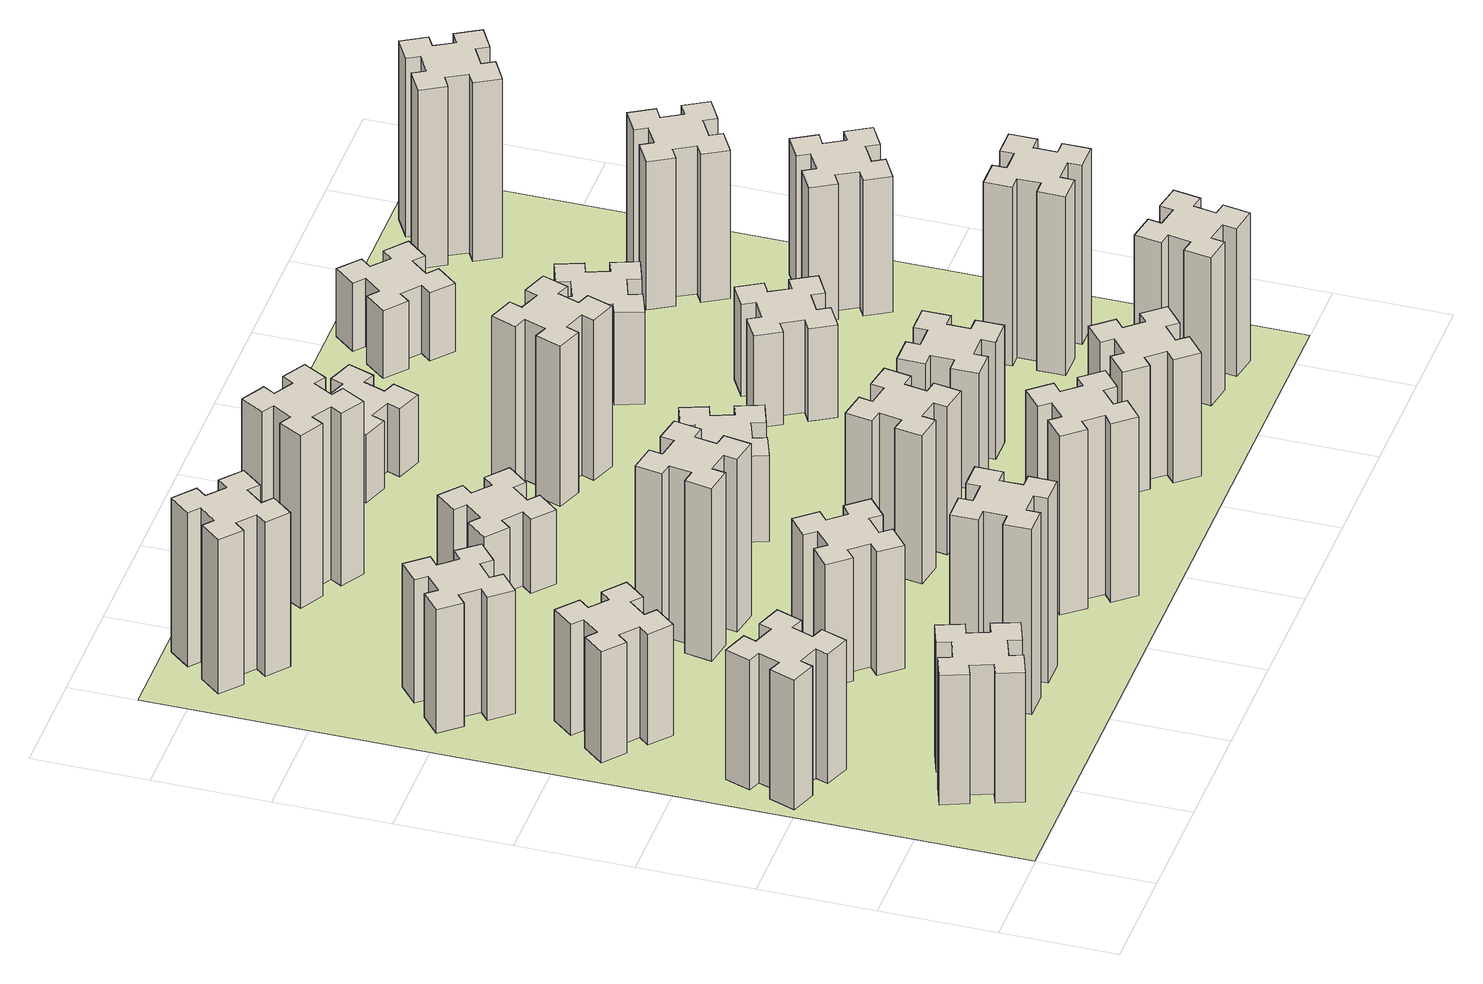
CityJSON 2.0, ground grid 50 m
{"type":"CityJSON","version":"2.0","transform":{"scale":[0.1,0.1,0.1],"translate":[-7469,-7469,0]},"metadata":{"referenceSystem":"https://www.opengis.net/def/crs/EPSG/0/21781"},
"CityObjects":{
"building1":{"type":"Building","attributes":{"class":"1000","function":"1000","usage":"1000","yearOfConstruction":2016,"roofType":"1000","measuredHeight":63,"storeysAboveGround":30,"storeysBelowGround":0},"geometry":[{"type":"Solid","lod":"1","boundaries":[[[[0,1,2,3,4,5,6,7,8,9,10,11,12,13,14,15,16,17,18,19]],[[17,16,20,21]],[[16,15,22,20]],[[15,14,23,22]],[[14,13,24,23]],[[13,12,25,24]],[[12,11,26,25]],[[11,10,27,26]],[[10,9,28,27]],[[9,8,29,28]],[[8,7,30,29]],[[7,6,31,30]],[[6,5,32,31]],[[5,4,33,32]],[[4,3,34,33]],[[3,2,35,34]],[[2,1,36,35]],[[1,0,37,36]],[[0,19,38,37]],[[19,18,39,38]],[[18,17,21,39]],[[24,25,26,27,28,29,30,31,32,33,34,35,36,37,38,39,21,20,22,23]]]]}]},
"building2":{"type":"Building","attributes":{"class":"1000","function":"1000","usage":"1000","yearOfConstruction":2016,"roofType":"1000","measuredHeight":63,"storeysAboveGround":30,"storeysBelowGround":0},"geometry":[{"type":"Solid","lod":"1","boundaries":[[[[40,41,42,43,44,45,46,47,48,49,50,51,52,53,54,55,56,57,58,59]],[[57,56,60,61]],[[56,55,62,60]],[[55,54,63,62]],[[54,53,64,63]],[[53,52,65,64]],[[52,51,66,65]],[[51,50,67,66]],[[50,49,68,67]],[[49,48,69,68]],[[48,47,70,69]],[[47,46,71,70]],[[46,45,72,71]],[[45,44,73,72]],[[44,43,74,73]],[[43,42,75,74]],[[42,41,76,75]],[[41,40,77,76]],[[40,59,78,77]],[[59,58,79,78]],[[58,57,61,79]],[[64,65,66,67,68,69,70,71,72,73,74,75,76,77,78,79,61,60,62,63]]]]}]},
"building3":{"type":"Building","attributes":{"class":"1000","function":"1000","usage":"1000","yearOfConstruction":2016,"roofType":"1000","measuredHeight":54,"storeysAboveGround":30,"storeysBelowGround":0},"geometry":[{"type":"Solid","lod":"1","boundaries":[[[[80,81,82,83,84,85,86,87,88,89,90,91,92,93,94,95,96,97,98,99]],[[97,96,100,101]],[[96,95,102,100]],[[95,94,103,102]],[[94,93,104,103]],[[93,92,105,104]],[[92,91,106,105]],[[91,90,107,106]],[[90,89,108,107]],[[89,88,109,108]],[[88,87,110,109]],[[87,86,111,110]],[[86,85,112,111]],[[85,84,113,112]],[[84,83,114,113]],[[83,82,115,114]],[[82,81,116,115]],[[81,80,117,116]],[[80,99,118,117]],[[99,98,119,118]],[[98,97,101,119]],[[104,105,106,107,108,109,110,111,112,113,114,115,116,117,118,119,101,100,102,103]]]]}]},
"building4":{"type":"Building","attributes":{"class":"1000","function":"1000","usage":"1000","yearOfConstruction":2016,"roofType":"1000","measuredHeight":60,"storeysAboveGround":30,"storeysBelowGround":0},"geometry":[{"type":"Solid","lod":"1","boundaries":[[[[120,121,122,123,124,125,126,127,128,129,130,131,132,133,134,135,136,137,138,139]],[[137,136,140,141]],[[136,135,142,140]],[[135,134,143,142]],[[134,133,144,143]],[[133,132,145,144]],[[132,131,146,145]],[[131,130,147,146]],[[130,129,148,147]],[[129,128,149,148]],[[128,127,150,149]],[[127,126,151,150]],[[126,125,152,151]],[[125,124,153,152]],[[124,123,154,153]],[[123,122,155,154]],[[122,121,156,155]],[[121,120,157,156]],[[120,139,158,157]],[[139,138,159,158]],[[138,137,141,159]],[[144,145,146,147,148,149,150,151,152,153,154,155,156,157,158,159,141,140,142,143]]]]}]},
"building5":{"type":"Building","attributes":{"class":"1000","function":"1000","usage":"1000","yearOfConstruction":2016,"roofType":"1000","measuredHeight":90,"storeysAboveGround":30,"storeysBelowGround":0},"geometry":[{"type":"Solid","lod":"1","boundaries":[[[[160,161,162,163,164,165,166,167,168,169,170,171,172,173,174,175,176,177,178,179]],[[177,176,180,181]],[[176,175,182,180]],[[175,174,183,182]],[[174,173,184,183]],[[173,172,185,184]],[[172,171,186,185]],[[171,170,187,186]],[[170,169,188,187]],[[169,168,189,188]],[[168,167,190,189]],[[167,166,191,190]],[[166,165,192,191]],[[165,164,193,192]],[[164,163,194,193]],[[163,162,195,194]],[[162,161,196,195]],[[161,160,197,196]],[[160,179,198,197]],[[179,178,199,198]],[[178,177,181,199]],[[184,185,186,187,188,189,190,191,192,193,194,195,196,197,198,199,181,180,182,183]]]]}]},
"building6":{"type":"Building","attributes":{"class":"1000","function":"1000","usage":"1000","yearOfConstruction":2016,"roofType":"1000","measuredHeight":75,"storeysAboveGround":30,"storeysBelowGround":0},"geometry":[{"type":"Solid","lod":"1","boundaries":[[[[200,201,202,203,204,205,206,207,208,209,210,211,212,213,214,215,216,217,218,219]],[[217,216,220,221]],[[216,215,222,220]],[[215,214,223,222]],[[214,213,224,223]],[[213,212,225,224]],[[212,211,226,225]],[[211,210,227,226]],[[210,209,228,227]],[[209,208,229,228]],[[208,207,230,229]],[[207,206,231,230]],[[206,205,232,231]],[[205,204,233,232]],[[204,203,234,233]],[[203,202,235,234]],[[202,201,236,235]],[[201,200,237,236]],[[200,219,238,237]],[[219,218,239,238]],[[218,217,221,239]],[[224,225,226,227,228,229,230,231,232,233,234,235,236,237,238,239,221,220,222,223]]]]}]},
"building7":{"type":"Building","attributes":{"class":"1000","function":"1000","usage":"1000","yearOfConstruction":2016,"roofType":"1000","measuredHeight":60,"storeysAboveGround":30,"storeysBelowGround":0},"geometry":[{"type":"Solid","lod":"1","boundaries":[[[[240,241,242,243,244,245,246,247,248,249,250,251,252,253,254,255,256,257,258,259]],[[257,256,260,261]],[[256,255,262,260]],[[255,254,263,262]],[[254,253,264,263]],[[253,252,265,264]],[[252,251,266,265]],[[251,250,267,266]],[[250,249,268,267]],[[249,248,269,268]],[[248,247,270,269]],[[247,246,271,270]],[[246,245,272,271]],[[245,244,273,272]],[[244,243,274,273]],[[243,242,275,274]],[[242,241,276,275]],[[241,240,277,276]],[[240,259,278,277]],[[259,258,279,278]],[[258,257,261,279]],[[264,265,266,267,268,269,270,271,272,273,274,275,276,277,278,279,261,260,262,263]]]]}]},
"building8":{"type":"Building","attributes":{"class":"1000","function":"1000","usage":"1000","yearOfConstruction":2016,"roofType":"1000","measuredHeight":84,"storeysAboveGround":30,"storeysBelowGround":0},"geometry":[{"type":"Solid","lod":"1","boundaries":[[[[280,281,282,283,284,285,286,287,288,289,290,291,292,293,294,295,296,297,298,299]],[[297,296,300,301]],[[296,295,302,300]],[[295,294,303,302]],[[294,293,304,303]],[[293,292,305,304]],[[292,291,306,305]],[[291,290,307,306]],[[290,289,308,307]],[[289,288,309,308]],[[288,287,310,309]],[[287,286,311,310]],[[286,285,312,311]],[[285,284,313,312]],[[284,283,314,313]],[[283,282,315,314]],[[282,281,316,315]],[[281,280,317,316]],[[280,299,318,317]],[[299,298,319,318]],[[298,297,301,319]],[[304,305,306,307,308,309,310,311,312,313,314,315,316,317,318,319,301,300,302,303]]]]}]},
"building9":{"type":"Building","attributes":{"class":"1000","function":"1000","usage":"1000","yearOfConstruction":2016,"roofType":"1000","measuredHeight":87,"storeysAboveGround":30,"storeysBelowGround":0},"geometry":[{"type":"Solid","lod":"1","boundaries":[[[[320,321,322,323,324,325,326,327,328,329,330,331,332,333,334,335,336,337,338,339]],[[337,336,340,341]],[[336,335,342,340]],[[335,334,343,342]],[[334,333,344,343]],[[333,332,345,344]],[[332,331,346,345]],[[331,330,347,346]],[[330,329,348,347]],[[329,328,349,348]],[[328,327,350,349]],[[327,326,351,350]],[[326,325,352,351]],[[325,324,353,352]],[[324,323,354,353]],[[323,322,355,354]],[[322,321,356,355]],[[321,320,357,356]],[[320,339,358,357]],[[339,338,359,358]],[[338,337,341,359]],[[344,345,346,347,348,349,350,351,352,353,354,355,356,357,358,359,341,340,342,343]]]]}]},
"building10":{"type":"Building","attributes":{"class":"1000","function":"1000","usage":"1000","yearOfConstruction":2016,"roofType":"1000","measuredHeight":36,"storeysAboveGround":30,"storeysBelowGround":0},"geometry":[{"type":"Solid","lod":"1","boundaries":[[[[360,361,362,363,364,365,366,367,368,369,370,371,372,373,374,375,376,377,378,379]],[[377,376,380,381]],[[376,375,382,380]],[[375,374,383,382]],[[374,373,384,383]],[[373,372,385,384]],[[372,371,386,385]],[[371,370,387,386]],[[370,369,388,387]],[[369,368,389,388]],[[368,367,390,389]],[[367,366,391,390]],[[366,365,392,391]],[[365,364,393,392]],[[364,363,394,393]],[[363,362,395,394]],[[362,361,396,395]],[[361,360,397,396]],[[360,379,398,397]],[[379,378,399,398]],[[378,377,381,399]],[[384,385,386,387,388,389,390,391,392,393,394,395,396,397,398,399,381,380,382,383]]]]}]},
"building11":{"type":"Building","attributes":{"class":"1000","function":"1000","usage":"1000","yearOfConstruction":2016,"roofType":"1000","measuredHeight":84,"storeysAboveGround":30,"storeysBelowGround":0},"geometry":[{"type":"Solid","lod":"1","boundaries":[[[[400,401,402,403,404,405,406,407,408,409,410,411,412,413,414,415,416,417,418,419]],[[417,416,420,421]],[[416,415,422,420]],[[415,414,423,422]],[[414,413,424,423]],[[413,412,425,424]],[[412,411,426,425]],[[411,410,427,426]],[[410,409,428,427]],[[409,408,429,428]],[[408,407,430,429]],[[407,406,431,430]],[[406,405,432,431]],[[405,404,433,432]],[[404,403,434,433]],[[403,402,435,434]],[[402,401,436,435]],[[401,400,437,436]],[[400,419,438,437]],[[419,418,439,438]],[[418,417,421,439]],[[424,425,426,427,428,429,430,431,432,433,434,435,436,437,438,439,421,420,422,423]]]]}]},
"building12":{"type":"Building","attributes":{"class":"1000","function":"1000","usage":"1000","yearOfConstruction":2016,"roofType":"1000","measuredHeight":72,"storeysAboveGround":30,"storeysBelowGround":0},"geometry":[{"type":"Solid","lod":"1","boundaries":[[[[440,441,442,443,444,445,446,447,448,449,450,451,452,453,454,455,456,457,458,459]],[[457,456,460,461]],[[456,455,462,460]],[[455,454,463,462]],[[454,453,464,463]],[[453,452,465,464]],[[452,451,466,465]],[[451,450,467,466]],[[450,449,468,467]],[[449,448,469,468]],[[448,447,470,469]],[[447,446,471,470]],[[446,445,472,471]],[[445,444,473,472]],[[444,443,474,473]],[[443,442,475,474]],[[442,441,476,475]],[[441,440,477,476]],[[440,459,478,477]],[[459,458,479,478]],[[458,457,461,479]],[[464,465,466,467,468,469,470,471,472,473,474,475,476,477,478,479,461,460,462,463]]]]}]},
"building13":{"type":"Building","attributes":{"class":"1000","function":"1000","usage":"1000","yearOfConstruction":2016,"roofType":"1000","measuredHeight":42,"storeysAboveGround":30,"storeysBelowGround":0},"geometry":[{"type":"Solid","lod":"1","boundaries":[[[[480,481,482,483,484,485,486,487,488,489,490,491,492,493,494,495,496,497,498,499]],[[497,496,500,501]],[[496,495,502,500]],[[495,494,503,502]],[[494,493,504,503]],[[493,492,505,504]],[[492,491,506,505]],[[491,490,507,506]],[[490,489,508,507]],[[489,488,509,508]],[[488,487,510,509]],[[487,486,511,510]],[[486,485,512,511]],[[485,484,513,512]],[[484,483,514,513]],[[483,482,515,514]],[[482,481,516,515]],[[481,480,517,516]],[[480,499,518,517]],[[499,498,519,518]],[[498,497,501,519]],[[504,505,506,507,508,509,510,511,512,513,514,515,516,517,518,519,501,500,502,503]]]]}]},
"building14":{"type":"Building","attributes":{"class":"1000","function":"1000","usage":"1000","yearOfConstruction":2016,"roofType":"1000","measuredHeight":78,"storeysAboveGround":30,"storeysBelowGround":0},"geometry":[{"type":"Solid","lod":"1","boundaries":[[[[520,521,522,523,524,525,526,527,528,529,530,531,532,533,534,535,536,537,538,539]],[[537,536,540,541]],[[536,535,542,540]],[[535,534,543,542]],[[534,533,544,543]],[[533,532,545,544]],[[532,531,546,545]],[[531,530,547,546]],[[530,529,548,547]],[[529,528,549,548]],[[528,527,550,549]],[[527,526,551,550]],[[526,525,552,551]],[[525,524,553,552]],[[524,523,554,553]],[[523,522,555,554]],[[522,521,556,555]],[[521,520,557,556]],[[520,539,558,557]],[[539,538,559,558]],[[538,537,541,559]],[[544,545,546,547,548,549,550,551,552,553,554,555,556,557,558,559,541,540,542,543]]]]}]},
"building15":{"type":"Building","attributes":{"class":"1000","function":"1000","usage":"1000","yearOfConstruction":2016,"roofType":"1000","measuredHeight":33,"storeysAboveGround":30,"storeysBelowGround":0},"geometry":[{"type":"Solid","lod":"1","boundaries":[[[[560,561,562,563,564,565,566,567,568,569,570,571,572,573,574,575,576,577,578,579]],[[577,576,580,581]],[[576,575,582,580]],[[575,574,583,582]],[[574,573,584,583]],[[573,572,585,584]],[[572,571,586,585]],[[571,570,587,586]],[[570,569,588,587]],[[569,568,589,588]],[[568,567,590,589]],[[567,566,591,590]],[[566,565,592,591]],[[565,564,593,592]],[[564,563,594,593]],[[563,562,595,594]],[[562,561,596,595]],[[561,560,597,596]],[[560,579,598,597]],[[579,578,599,598]],[[578,577,581,599]],[[584,585,586,587,588,589,590,591,592,593,594,595,596,597,598,599,581,580,582,583]]]]}]},
"building16":{"type":"Building","attributes":{"class":"1000","function":"1000","usage":"1000","yearOfConstruction":2016,"roofType":"1000","measuredHeight":60,"storeysAboveGround":30,"storeysBelowGround":0},"geometry":[{"type":"Solid","lod":"1","boundaries":[[[[600,601,602,603,604,605,606,607,608,609,610,611,612,613,614,615,616,617,618,619]],[[617,616,620,621]],[[616,615,622,620]],[[615,614,623,622]],[[614,613,624,623]],[[613,612,625,624]],[[612,611,626,625]],[[611,610,627,626]],[[610,609,628,627]],[[609,608,629,628]],[[608,607,630,629]],[[607,606,631,630]],[[606,605,632,631]],[[605,604,633,632]],[[604,603,634,633]],[[603,602,635,634]],[[602,601,636,635]],[[601,600,637,636]],[[600,619,638,637]],[[619,618,639,638]],[[618,617,621,639]],[[624,625,626,627,628,629,630,631,632,633,634,635,636,637,638,639,621,620,622,623]]]]}]},
"building17":{"type":"Building","attributes":{"class":"1000","function":"1000","usage":"1000","yearOfConstruction":2016,"roofType":"1000","measuredHeight":57,"storeysAboveGround":30,"storeysBelowGround":0},"geometry":[{"type":"Solid","lod":"1","boundaries":[[[[640,641,642,643,644,645,646,647,648,649,650,651,652,653,654,655,656,657,658,659]],[[657,656,660,661]],[[656,655,662,660]],[[655,654,663,662]],[[654,653,664,663]],[[653,652,665,664]],[[652,651,666,665]],[[651,650,667,666]],[[650,649,668,667]],[[649,648,669,668]],[[648,647,670,669]],[[647,646,671,670]],[[646,645,672,671]],[[645,644,673,672]],[[644,643,674,673]],[[643,642,675,674]],[[642,641,676,675]],[[641,640,677,676]],[[640,659,678,677]],[[659,658,679,678]],[[658,657,661,679]],[[664,665,666,667,668,669,670,671,672,673,674,675,676,677,678,679,661,660,662,663]]]]}]},
"building18":{"type":"Building","attributes":{"class":"1000","function":"1000","usage":"1000","yearOfConstruction":2016,"roofType":"1000","measuredHeight":45,"storeysAboveGround":30,"storeysBelowGround":0},"geometry":[{"type":"Solid","lod":"1","boundaries":[[[[680,681,682,683,684,685,686,687,688,689,690,691,692,693,694,695,696,697,698,699]],[[697,696,700,701]],[[696,695,702,700]],[[695,694,703,702]],[[694,693,704,703]],[[693,692,705,704]],[[692,691,706,705]],[[691,690,707,706]],[[690,689,708,707]],[[689,688,709,708]],[[688,687,710,709]],[[687,686,711,710]],[[686,685,712,711]],[[685,684,713,712]],[[684,683,714,713]],[[683,682,715,714]],[[682,681,716,715]],[[681,680,717,716]],[[680,699,718,717]],[[699,698,719,718]],[[698,697,701,719]],[[704,705,706,707,708,709,710,711,712,713,714,715,716,717,718,719,701,700,702,703]]]]}]},
"building19":{"type":"Building","attributes":{"class":"1000","function":"1000","usage":"1000","yearOfConstruction":2016,"roofType":"1000","measuredHeight":45,"storeysAboveGround":30,"storeysBelowGround":0},"geometry":[{"type":"Solid","lod":"1","boundaries":[[[[720,721,722,723,724,725,726,727,728,729,730,731,732,733,734,735,736,737,738,739]],[[737,736,740,741]],[[736,735,742,740]],[[735,734,743,742]],[[734,733,744,743]],[[733,732,745,744]],[[732,731,746,745]],[[731,730,747,746]],[[730,729,748,747]],[[729,728,749,748]],[[728,727,750,749]],[[727,726,751,750]],[[726,725,752,751]],[[725,724,753,752]],[[724,723,754,753]],[[723,722,755,754]],[[722,721,756,755]],[[721,720,757,756]],[[720,739,758,757]],[[739,738,759,758]],[[738,737,741,759]],[[744,745,746,747,748,749,750,751,752,753,754,755,756,757,758,759,741,740,742,743]]]]}]},
"building20":{"type":"Building","attributes":{"class":"1000","function":"1000","usage":"1000","yearOfConstruction":2016,"roofType":"1000","measuredHeight":72,"storeysAboveGround":30,"storeysBelowGround":0},"geometry":[{"type":"Solid","lod":"1","boundaries":[[[[760,761,762,763,764,765,766,767,768,769,770,771,772,773,774,775,776,777,778,779]],[[777,776,780,781]],[[776,775,782,780]],[[775,774,783,782]],[[774,773,784,783]],[[773,772,785,784]],[[772,771,786,785]],[[771,770,787,786]],[[770,769,788,787]],[[769,768,789,788]],[[768,767,790,789]],[[767,766,791,790]],[[766,765,792,791]],[[765,764,793,792]],[[764,763,794,793]],[[763,762,795,794]],[[762,761,796,795]],[[761,760,797,796]],[[760,779,798,797]],[[779,778,799,798]],[[778,777,781,799]],[[784,785,786,787,788,789,790,791,792,793,794,795,796,797,798,799,781,780,782,783]]]]}]},
"building21":{"type":"Building","attributes":{"class":"1000","function":"1000","usage":"1000","yearOfConstruction":2016,"roofType":"1000","measuredHeight":33,"storeysAboveGround":30,"storeysBelowGround":0},"geometry":[{"type":"Solid","lod":"1","boundaries":[[[[800,801,802,803,804,805,806,807,808,809,810,811,812,813,814,815,816,817,818,819]],[[817,816,820,821]],[[816,815,822,820]],[[815,814,823,822]],[[814,813,824,823]],[[813,812,825,824]],[[812,811,826,825]],[[811,810,827,826]],[[810,809,828,827]],[[809,808,829,828]],[[808,807,830,829]],[[807,806,831,830]],[[806,805,832,831]],[[805,804,833,832]],[[804,803,834,833]],[[803,802,835,834]],[[802,801,836,835]],[[801,800,837,836]],[[800,819,838,837]],[[819,818,839,838]],[[818,817,821,839]],[[824,825,826,827,828,829,830,831,832,833,834,835,836,837,838,839,821,820,822,823]]]]}]},
"building22":{"type":"Building","attributes":{"class":"1000","function":"1000","usage":"1000","yearOfConstruction":2016,"roofType":"1000","measuredHeight":87,"storeysAboveGround":30,"storeysBelowGround":0},"geometry":[{"type":"Solid","lod":"1","boundaries":[[[[840,841,842,843,844,845,846,847,848,849,850,851,852,853,854,855,856,857,858,859]],[[857,856,860,861]],[[856,855,862,860]],[[855,854,863,862]],[[854,853,864,863]],[[853,852,865,864]],[[852,851,866,865]],[[851,850,867,866]],[[850,849,868,867]],[[849,848,869,868]],[[848,847,870,869]],[[847,846,871,870]],[[846,845,872,871]],[[845,844,873,872]],[[844,843,874,873]],[[843,842,875,874]],[[842,841,876,875]],[[841,840,877,876]],[[840,859,878,877]],[[859,858,879,878]],[[858,857,861,879]],[[864,865,866,867,868,869,870,871,872,873,874,875,876,877,878,879,861,860,862,863]]]]}]},
"building23":{"type":"Building","attributes":{"class":"1000","function":"1000","usage":"1000","yearOfConstruction":2016,"roofType":"1000","measuredHeight":66,"storeysAboveGround":30,"storeysBelowGround":0},"geometry":[{"type":"Solid","lod":"1","boundaries":[[[[880,881,882,883,884,885,886,887,888,889,890,891,892,893,894,895,896,897,898,899]],[[897,896,900,901]],[[896,895,902,900]],[[895,894,903,902]],[[894,893,904,903]],[[893,892,905,904]],[[892,891,906,905]],[[891,890,907,906]],[[890,889,908,907]],[[889,888,909,908]],[[888,887,910,909]],[[887,886,911,910]],[[886,885,912,911]],[[885,884,913,912]],[[884,883,914,913]],[[883,882,915,914]],[[882,881,916,915]],[[881,880,917,916]],[[880,899,918,917]],[[899,898,919,918]],[[898,897,901,919]],[[904,905,906,907,908,909,910,911,912,913,914,915,916,917,918,919,901,900,902,903]]]]}]},
"building24":{"type":"Building","attributes":{"class":"1000","function":"1000","usage":"1000","yearOfConstruction":2016,"roofType":"1000","measuredHeight":72,"storeysAboveGround":30,"storeysBelowGround":0},"geometry":[{"type":"Solid","lod":"1","boundaries":[[[[920,921,922,923,924,925,926,927,928,929,930,931,932,933,934,935,936,937,938,939]],[[937,936,940,941]],[[936,935,942,940]],[[935,934,943,942]],[[934,933,944,943]],[[933,932,945,944]],[[932,931,946,945]],[[931,930,947,946]],[[930,929,948,947]],[[929,928,949,948]],[[928,927,950,949]],[[927,926,951,950]],[[926,925,952,951]],[[925,924,953,952]],[[924,923,954,953]],[[923,922,955,954]],[[922,921,956,955]],[[921,920,957,956]],[[920,939,958,957]],[[939,938,959,958]],[[938,937,941,959]],[[944,945,946,947,948,949,950,951,952,953,954,955,956,957,958,959,941,940,942,943]]]]}]},
"building25":{"type":"Building","attributes":{"class":"1000","function":"1000","usage":"1000","yearOfConstruction":2016,"roofType":"1000","measuredHeight":87,"storeysAboveGround":30,"storeysBelowGround":0},"geometry":[{"type":"Solid","lod":"1","boundaries":[[[[960,961,962,963,964,965,966,967,968,969,970,971,972,973,974,975,976,977,978,979]],[[977,976,980,981]],[[976,975,982,980]],[[975,974,983,982]],[[974,973,984,983]],[[973,972,985,984]],[[972,971,986,985]],[[971,970,987,986]],[[970,969,988,987]],[[969,968,989,988]],[[968,967,990,989]],[[967,966,991,990]],[[966,965,992,991]],[[965,964,993,992]],[[964,963,994,993]],[[963,962,995,994]],[[962,961,996,995]],[[961,960,997,996]],[[960,979,998,997]],[[979,978,999,998]],[[978,977,981,999]],[[984,985,986,987,988,989,990,991,992,993,994,995,996,997,998,999,981,980,982,983]]]]}]},
"landuse1":{"type":"LandUse","attributes":{"name":"plot1","function":"1010"},"geometry":[{"type":"MultiSurface","lod":"1","boundaries":[[[1000,1001,1002,1003]]]}]}
},
"vertices":[
[355,385,0],[389,291,0],[333,270,0],[374,157,0],[487,199,0],[466,255,0],[560,289,0],[580,233,0],[693,274,0],[652,387,0],[596,366,0],[562,460,0],[618,480,0],[577,593,0],[464,552,0],[485,496,0],[391,462,0],[370,518,0],[257,477,0],[299,364,0],[391,462,630],[370,518,630],[485,496,630],[464,552,630],[577,593,630],[618,480,630],[562,460,630],[596,366,630],[652,387,630],[693,274,630],[580,233,630],[560,289,630],[466,255,630],[487,199,630],[374,157,630],[333,270,630],[389,291,630],[355,385,630],[299,364,630],[257,477,630],
[189,1200,0],[155,1106,0],[99,1127,0],[57,1014,0],[170,973,0],[191,1029,0],[285,995,0],[264,939,0],[377,897,0],[418,1010,0],[362,1031,0],[396,1125,0],[452,1104,0],[493,1217,0],[380,1258,0],[360,1202,0],[266,1236,0],[287,1292,0],[174,1333,0],[133,1220,0],[266,1236,630],[287,1292,630],[360,1202,630],[380,1258,630],[493,1217,630],[452,1104,630],[396,1125,630],[362,1031,630],[418,1010,630],[377,897,630],[264,939,630],[285,995,630],[191,1029,630],[170,973,630],[57,1014,630],[99,1127,630],[155,1106,630],[189,1200,630],[133,1220,630],[174,1333,630],
[484,1907,0],[408,1972,0],[446,2018,0],[354,2095,0],[277,2003,0],[323,1964,0],[259,1888,0],[213,1926,0],[136,1834,0],[228,1757,0],[266,1803,0],[343,1739,0],[304,1693,0],[396,1616,0],[473,1708,0],[427,1746,0],[492,1823,0],[538,1784,0],[615,1876,0],[523,1953,0],[492,1823,540],[538,1784,540],[427,1746,540],[473,1708,540],[396,1616,540],[304,1693,540],[343,1739,540],[266,1803,540],[228,1757,540],[136,1834,540],[213,1926,540],[259,1888,540],[323,1964,540],[277,2003,540],[354,2095,540],[446,2018,540],[408,1972,540],[484,1907,540],[523,1953,540],[615,1876,540],
[492,2528,0],[427,2604,0],[473,2643,0],[396,2735,0],[304,2658,0],[343,2612,0],[266,2547,0],[228,2593,0],[136,2516,0],[213,2424,0],[259,2463,0],[323,2386,0],[277,2348,0],[354,2256,0],[446,2333,0],[408,2379,0],[484,2443,0],[523,2397,0],[615,2474,0],[538,2566,0],[484,2443,600],[523,2397,600],[408,2379,600],[446,2333,600],[354,2256,600],[277,2348,600],[323,2386,600],[259,2463,600],[213,2424,600],[136,2516,600],[228,2593,600],[266,2547,600],[343,2612,600],[304,2658,600],[396,2735,600],[473,2643,600],[427,2604,600],[492,2528,600],[538,2566,600],[615,2474,600],
[1165,585,0],[1065,585,0],[1065,645,0],[945,645,0],[945,525,0],[1005,525,0],[1005,425,0],[945,425,0],[945,305,0],[1065,305,0],[1065,365,0],[1165,365,0],[1165,305,0],[1285,305,0],[1285,425,0],[1225,425,0],[1225,525,0],[1285,525,0],[1285,645,0],[1165,645,0],[1225,525,900],[1285,525,900],[1225,425,900],[1285,425,900],[1285,305,900],[1165,305,900],[1165,365,900],[1065,365,900],[1065,305,900],[945,305,900],[945,425,900],[1005,425,900],[1005,525,900],[945,525,900],[945,645,900],[1065,645,900],[1065,585,900],[1165,585,900],[1165,645,900],[1285,645,900],
[484,3487,0],[408,3552,0],[446,3598,0],[354,3675,0],[277,3583,0],[323,3544,0],[259,3468,0],[213,3506,0],[136,3414,0],[228,3337,0],[266,3383,0],[343,3319,0],[304,3273,0],[396,3196,0],[473,3288,0],[427,3326,0],[492,3403,0],[538,3364,0],[615,3456,0],[523,3533,0],[492,3403,750],[538,3364,750],[427,3326,750],[473,3288,750],[396,3196,750],[304,3273,750],[343,3319,750],[266,3383,750],[228,3337,750],[136,3414,750],[213,3506,750],[259,3468,750],[323,3544,750],[277,3583,750],[354,3675,750],[446,3598,750],[408,3552,750],[484,3487,750],[523,3533,750],[615,3456,750],
[1148,999,0],[1224,1063,0],[1263,1017,0],[1355,1094,0],[1278,1186,0],[1232,1148,0],[1167,1224,0],[1213,1263,0],[1136,1355,0],[1044,1278,0],[1083,1232,0],[1006,1167,0],[968,1213,0],[876,1136,0],[953,1044,0],[999,1083,0],[1063,1006,0],[1017,968,0],[1094,876,0],[1186,953,0],[1063,1006,600],[1017,968,600],[999,1083,600],[953,1044,600],[876,1136,600],[968,1213,600],[1006,1167,600],[1083,1232,600],[1044,1278,600],[1136,1355,600],[1213,1263,600],[1167,1224,600],[1232,1148,600],[1278,1186,600],[1355,1094,600],[1263,1017,600],[1224,1063,600],[1148,999,600],[1186,953,600],[1094,876,600],
[1047,1656,0],[1145,1638,0],[1135,1579,0],[1253,1558,0],[1274,1677,0],[1215,1687,0],[1232,1785,0],[1291,1775,0],[1312,1893,0],[1194,1914,0],[1184,1855,0],[1085,1872,0],[1096,1931,0],[977,1952,0],[957,1834,0],[1016,1824,0],[998,1725,0],[939,1736,0],[918,1617,0],[1037,1597,0],[998,1725,840],[939,1736,840],[1016,1824,840],[957,1834,840],[977,1952,840],[1096,1931,840],[1085,1872,840],[1184,1855,840],[1194,1914,840],[1312,1893,840],[1291,1775,840],[1232,1785,840],[1215,1687,840],[1274,1677,840],[1253,1558,840],[1135,1579,840],[1145,1638,840],[1047,1656,840],[1037,1597,840],[918,1617,840],
[1823,492,0],[1746,427,0],[1708,473,0],[1616,396,0],[1693,304,0],[1739,343,0],[1803,266,0],[1757,228,0],[1834,136,0],[1926,213,0],[1888,259,0],[1964,323,0],[2003,277,0],[2095,354,0],[2018,446,0],[1972,408,0],[1907,484,0],[1953,523,0],[1876,615,0],[1784,538,0],[1907,484,870],[1953,523,870],[1972,408,870],[2018,446,870],[2095,354,870],[2003,277,870],[1964,323,870],[1888,259,870],[1926,213,870],[1834,136,870],[1757,228,870],[1803,266,870],[1739,343,870],[1693,304,870],[1616,396,870],[1708,473,870],[1746,427,870],[1823,492,870],[1784,538,870],[1876,615,870],
[1267,2486,0],[1332,2563,0],[1378,2524,0],[1455,2616,0],[1363,2693,0],[1324,2647,0],[1248,2712,0],[1286,2758,0],[1194,2835,0],[1117,2743,0],[1163,2704,0],[1099,2628,0],[1053,2666,0],[976,2574,0],[1068,2497,0],[1106,2543,0],[1183,2479,0],[1144,2433,0],[1236,2356,0],[1313,2448,0],[1183,2479,360],[1144,2433,360],[1106,2543,360],[1068,2497,360],[976,2574,360],[1053,2666,360],[1099,2628,360],[1163,2704,360],[1117,2743,360],[1194,2835,360],[1286,2758,360],[1248,2712,360],[1324,2647,360],[1363,2693,360],[1455,2616,360],[1378,2524,360],[1332,2563,360],[1267,2486,360],[1313,2448,360],[1236,2356,360],
[917,3265,0],[1004,3215,0],[974,3163,0],[1078,3103,0],[1138,3207,0],[1086,3237,0],[1136,3324,0],[1188,3294,0],[1248,3398,0],[1144,3458,0],[1114,3406,0],[1027,3456,0],[1057,3508,0],[953,3568,0],[893,3464,0],[945,3434,0],[895,3347,0],[843,3377,0],[783,3273,0],[887,3213,0],[895,3347,840],[843,3377,840],[945,3434,840],[893,3464,840],[953,3568,840],[1057,3508,840],[1027,3456,840],[1114,3406,840],[1144,3458,840],[1248,3398,840],[1188,3294,840],[1136,3324,840],[1086,3237,840],[1138,3207,840],[1078,3103,840],[974,3163,840],[1004,3215,840],[917,3265,840],[887,3213,840],[783,3273,840],
[1924,1215,0],[1825,1232,0],[1836,1291,0],[1717,1312,0],[1697,1194,0],[1756,1184,0],[1738,1085,0],[1679,1096,0],[1658,977,0],[1777,957,0],[1787,1016,0],[1885,998,0],[1875,939,0],[1993,918,0],[2014,1037,0],[1955,1047,0],[1972,1145,0],[2031,1135,0],[2052,1253,0],[1934,1274,0],[1972,1145,720],[2031,1135,720],[1955,1047,720],[2014,1037,720],[1993,918,720],[1875,939,720],[1885,998,720],[1787,1016,720],[1777,957,720],[1658,977,720],[1679,1096,720],[1738,1085,720],[1756,1184,720],[1697,1194,720],[1717,1312,720],[1836,1291,720],[1825,1232,720],[1924,1215,720],[1934,1274,720],[2052,1253,720],
[1846,1735,0],[1940,1769,0],[1960,1713,0],[2073,1754,0],[2032,1867,0],[1976,1846,0],[1942,1940,0],[1998,1960,0],[1957,2073,0],[1844,2032,0],[1865,1976,0],[1771,1942,0],[1750,1998,0],[1637,1957,0],[1679,1844,0],[1735,1865,0],[1769,1771,0],[1713,1750,0],[1754,1637,0],[1867,1679,0],[1769,1771,420],[1713,1750,420],[1735,1865,420],[1679,1844,420],[1637,1957,420],[1750,1998,420],[1771,1942,420],[1865,1976,420],[1844,2032,420],[1957,2073,420],[1998,1960,420],[1942,1940,420],[1976,1846,420],[2032,1867,420],[2073,1754,420],[1960,1713,420],[1940,1769,420],[1846,1735,420],[1867,1679,420],[1754,1637,420],
[2040,2682,0],[1946,2716,0],[1967,2772,0],[1854,2813,0],[1813,2700,0],[1869,2680,0],[1835,2586,0],[1779,2607,0],[1737,2494,0],[1850,2453,0],[1871,2509,0],[1965,2475,0],[1944,2419,0],[2057,2377,0],[2098,2490,0],[2042,2511,0],[2076,2605,0],[2132,2584,0],[2173,2697,0],[2060,2738,0],[2076,2605,780],[2132,2584,780],[2042,2511,780],[2098,2490,780],[2057,2377,780],[1944,2419,780],[1965,2475,780],[1871,2509,780],[1850,2453,780],[1737,2494,780],[1779,2607,780],[1835,2586,780],[1869,2680,780],[1813,2700,780],[1854,2813,780],[1967,2772,780],[1946,2716,780],[2040,2682,780],[2060,2738,780],[2173,2697,780],
[1671,3249,0],[1765,3215,0],[1744,3159,0],[1857,3117,0],[1898,3230,0],[1842,3251,0],[1876,3345,0],[1932,3324,0],[1973,3437,0],[1860,3478,0],[1840,3422,0],[1746,3456,0],[1767,3512,0],[1654,3553,0],[1613,3440,0],[1669,3420,0],[1635,3326,0],[1579,3347,0],[1537,3234,0],[1650,3193,0],[1635,3326,330],[1579,3347,330],[1669,3420,330],[1613,3440,330],[1654,3553,330],[1767,3512,330],[1746,3456,330],[1840,3422,330],[1860,3478,330],[1973,3437,330],[1932,3324,330],[1876,3345,330],[1842,3251,330],[1898,3230,330],[1857,3117,330],[1744,3159,330],[1765,3215,330],[1671,3249,330],[1650,3193,330],[1537,3234,330],
[2728,259,0],[2804,323,0],[2843,277,0],[2935,354,0],[2858,446,0],[2812,408,0],[2747,484,0],[2793,523,0],[2716,615,0],[2624,538,0],[2663,492,0],[2586,427,0],[2548,473,0],[2456,396,0],[2533,304,0],[2579,343,0],[2643,266,0],[2597,228,0],[2674,136,0],[2766,213,0],[2643,266,600],[2597,228,600],[2579,343,600],[2533,304,600],[2456,396,600],[2548,473,600],[2586,427,600],[2663,492,600],[2624,538,600],[2716,615,600],[2793,523,600],[2747,484,600],[2812,408,600],[2858,446,600],[2935,354,600],[2843,277,600],[2804,323,600],[2728,259,600],[2766,213,600],[2674,136,600],
[2385,1165,0],[2385,1065,0],[2325,1065,0],[2325,945,0],[2445,945,0],[2445,1005,0],[2545,1005,0],[2545,945,0],[2665,945,0],[2665,1065,0],[2605,1065,0],[2605,1165,0],[2665,1165,0],[2665,1285,0],[2545,1285,0],[2545,1225,0],[2445,1225,0],[2445,1285,0],[2325,1285,0],[2325,1165,0],[2445,1225,570],[2445,1285,570],[2545,1225,570],[2545,1285,570],[2665,1285,570],[2665,1165,570],[2605,1165,570],[2605,1065,570],[2665,1065,570],[2665,945,570],[2545,945,570],[2545,1005,570],[2445,1005,570],[2445,945,570],[2325,945,570],[2325,1065,570],[2385,1065,570],[2385,1165,570],[2325,1165,570],[2325,1285,570],
[2575,1844,0],[2625,1757,0],[2573,1727,0],[2633,1623,0],[2737,1683,0],[2707,1735,0],[2794,1785,0],[2824,1733,0],[2928,1793,0],[2868,1897,0],[2816,1867,0],[2766,1954,0],[2818,1984,0],[2758,2088,0],[2654,2028,0],[2684,1976,0],[2597,1926,0],[2567,1978,0],[2463,1918,0],[2523,1814,0],[2597,1926,450],[2567,1978,450],[2684,1976,450],[2654,2028,450],[2758,2088,450],[2818,1984,450],[2766,1954,450],[2816,1867,450],[2868,1897,450],[2928,1793,450],[2824,1733,450],[2794,1785,450],[2707,1735,450],[2737,1683,450],[2633,1623,450],[2573,1727,450],[2625,1757,450],[2575,1844,450],[2523,1814,450],[2463,1918,450],
[2586,2475,0],[2680,2509,0],[2700,2453,0],[2813,2494,0],[2772,2607,0],[2716,2586,0],[2682,2680,0],[2738,2700,0],[2697,2813,0],[2584,2772,0],[2605,2716,0],[2511,2682,0],[2490,2738,0],[2377,2697,0],[2419,2584,0],[2475,2605,0],[2509,2511,0],[2453,2490,0],[2494,2377,0],[2607,2419,0],[2509,2511,450],[2453,2490,450],[2475,2605,450],[2419,2584,450],[2377,2697,450],[2490,2738,450],[2511,2682,450],[2605,2716,450],[2584,2772,450],[2697,2813,450],[2738,2700,450],[2682,2680,450],[2716,2586,450],[2772,2607,450],[2813,2494,450],[2700,2453,450],[2680,2509,450],[2586,2475,450],[2607,2419,450],[2494,2377,450],
[3236,444,0],[3218,345,0],[3159,356,0],[3138,237,0],[3257,217,0],[3267,276,0],[3365,258,0],[3355,199,0],[3473,178,0],[3494,297,0],[3435,307,0],[3452,405,0],[3511,395,0],[3532,513,0],[3414,534,0],[3404,475,0],[3305,492,0],[3316,551,0],[3197,572,0],[3177,454,0],[3305,492,720],[3316,551,720],[3404,475,720],[3414,534,720],[3532,513,720],[3511,395,720],[3452,405,720],[3435,307,720],[3494,297,720],[3473,178,720],[3355,199,720],[3365,258,720],[3267,276,720],[3257,217,720],[3138,237,720],[3159,356,720],[3218,345,720],[3236,444,720],[3177,454,720],[3197,572,720],
[2543,3544,0],[2479,3468,0],[2433,3506,0],[2356,3414,0],[2448,3337,0],[2486,3383,0],[2563,3319,0],[2524,3273,0],[2616,3196,0],[2693,3288,0],[2647,3326,0],[2712,3403,0],[2758,3364,0],[2835,3456,0],[2743,3533,0],[2704,3487,0],[2628,3552,0],[2666,3598,0],[2574,3675,0],[2497,3583,0],[2628,3552,330],[2666,3598,330],[2704,3487,330],[2743,3533,330],[2835,3456,330],[2758,3364,330],[2712,3403,330],[2647,3326,330],[2693,3288,330],[2616,3196,330],[2524,3273,330],[2563,3319,330],[2486,3383,330],[2448,3337,330],[2356,3414,330],[2433,3506,330],[2479,3468,330],[2543,3544,330],[2497,3583,330],[2574,3675,330],
[3285,905,0],[3385,905,0],[3385,845,0],[3505,845,0],[3505,965,0],[3445,965,0],[3445,1065,0],[3505,1065,0],[3505,1185,0],[3385,1185,0],[3385,1125,0],[3285,1125,0],[3285,1185,0],[3165,1185,0],[3165,1065,0],[3225,1065,0],[3225,965,0],[3165,965,0],[3165,845,0],[3285,845,0],[3225,965,870],[3165,965,870],[3225,1065,870],[3165,1065,870],[3165,1185,870],[3285,1185,870],[3285,1125,870],[3385,1125,870],[3385,1185,870],[3505,1185,870],[3505,1065,870],[3445,1065,870],[3445,965,870],[3505,965,870],[3505,845,870],[3385,845,870],[3385,905,870],[3285,905,870],[3285,845,870],[3165,845,870],
[3556,1867,0],[3506,1954,0],[3558,1984,0],[3498,2088,0],[3394,2028,0],[3424,1976,0],[3337,1926,0],[3307,1978,0],[3203,1918,0],[3263,1814,0],[3315,1844,0],[3365,1757,0],[3313,1727,0],[3373,1623,0],[3477,1683,0],[3447,1735,0],[3534,1785,0],[3564,1733,0],[3668,1793,0],[3608,1897,0],[3534,1785,660],[3564,1733,660],[3447,1735,660],[3477,1683,660],[3373,1623,660],[3313,1727,660],[3365,1757,660],[3315,1844,660],[3263,1814,660],[3203,1918,660],[3307,1978,660],[3337,1926,660],[3424,1976,660],[3394,2028,660],[3498,2088,660],[3558,1984,660],[3506,1954,660],[3556,1867,660],[3608,1897,660],[3668,1793,660],
[3456,2507,0],[3406,2594,0],[3458,2624,0],[3398,2728,0],[3294,2668,0],[3324,2616,0],[3237,2566,0],[3207,2618,0],[3103,2558,0],[3163,2454,0],[3215,2484,0],[3265,2397,0],[3213,2367,0],[3273,2263,0],[3377,2323,0],[3347,2375,0],[3434,2425,0],[3464,2373,0],[3568,2433,0],[3508,2537,0],[3434,2425,720],[3464,2373,720],[3347,2375,720],[3377,2323,720],[3273,2263,720],[3213,2367,720],[3265,2397,720],[3215,2484,720],[3163,2454,720],[3103,2558,720],[3207,2618,720],[3237,2566,720],[3324,2616,720],[3294,2668,720],[3398,2728,720],[3458,2624,720],[3406,2594,720],[3456,2507,720],[3508,2537,720],[3568,2433,720],
[3456,3447,0],[3406,3534,0],[3458,3564,0],[3398,3668,0],[3294,3608,0],[3324,3556,0],[3237,3506,0],[3207,3558,0],[3103,3498,0],[3163,3394,0],[3215,3424,0],[3265,3337,0],[3213,3307,0],[3273,3203,0],[3377,3263,0],[3347,3315,0],[3434,3365,0],[3464,3313,0],[3568,3373,0],[3508,3477,0],[3434,3365,870],[3464,3313,870],[3347,3315,870],[3377,3263,870],[3273,3203,870],[3213,3307,870],[3265,3337,870],[3215,3424,870],[3163,3394,870],[3103,3498,870],[3207,3558,870],[3237,3506,870],[3324,3556,870],[3294,3608,870],[3398,3668,870],[3458,3564,870],[3406,3534,870],[3456,3447,870],[3508,3477,870],[3568,3373,870],
[5,3705,0],[3705,3705,0],[3705,5,0],[5,5,0]
]}
